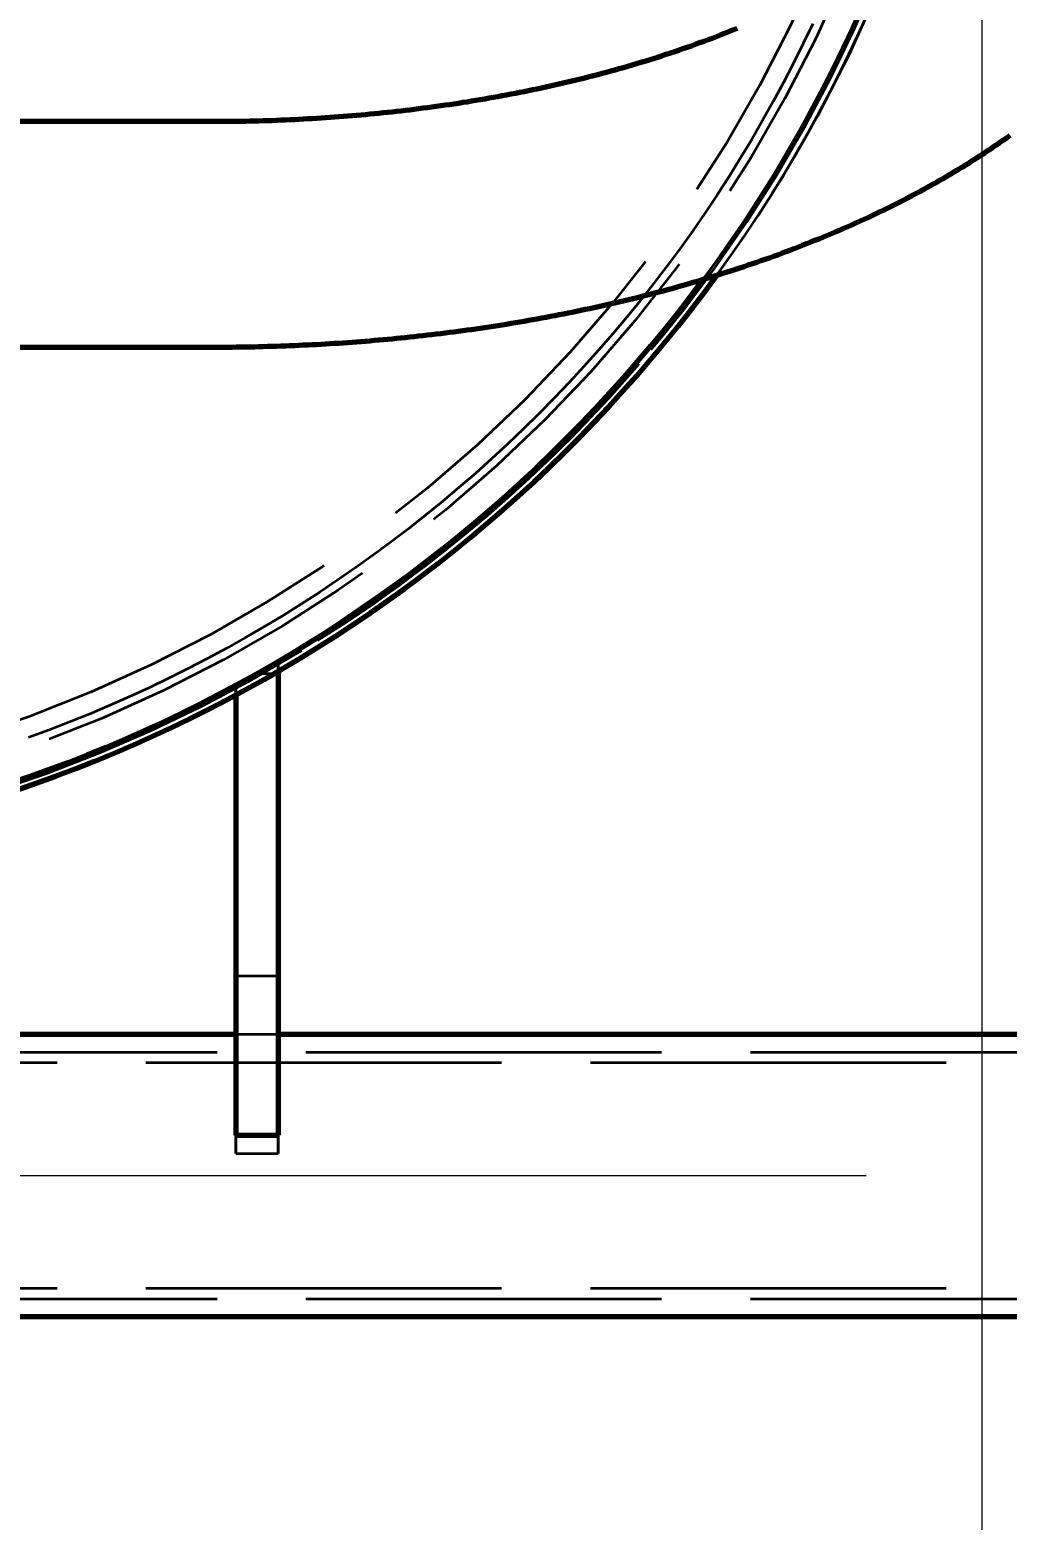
# Model space of a CAD drawing. Header units: millimetres. Extents: x 0 to 2382, y 0 to 420.
# Drawn here: x 167.08 to 178.08, y 116.41 to 133.18 of the extents above; entities that cross this region are included whole.
import ezdxf

# ---------------------------------------------------------------- set-up
doc = ezdxf.new("R2010")
doc.units = ezdxf.units.MM
doc.linetypes.add('IRAM-E-TRAZOS', pattern=[5, 4, -1])
doc.linetypes.add('IRAM-F-TRAZO-PUNTO', pattern=[20, 15, -2, 1, -2])
for name, color, linetype, lineweight in [('01-VISIBLE', 7, 'CONTINUOUS', 70), ('02-OCULTA', 4, 'IRAM-E-TRAZOS', 35), ('03-EJE', 1, 'IRAM-F-TRAZO-PUNTO', 18), ('04-COTA', 3, 'CONTINUOUS', 18)]:
    doc.layers.add(name, color=color, linetype=linetype, lineweight=lineweight)
doc.styles.add('ISO3098', font='isocpeur.ttf')
doc.dimstyles.new('FLAMA-IRAM', dxfattribs={"dimtxt": 3.5, "dimasz": 3.5, "dimexe": 2, "dimexo": 1.5, "dimgap": 1, "dimtad": 1, "dimdec": 1, "dimtxsty": 'ISO3098', "dimblk": 'IRAM_FLECHA', "dimblk1": 'IRAM_FLECHA', "dimblk2": 'IRAM_FLECHA', "dimcen": 2.5, "dimclrd": 256, "dimclre": 256, "dimclrt": 256, "dimazin": 3, "dimtfac": 1, "dimtmove": 0, "dimatfit": 3, "dimlwd": 18, "dimlwe": 18})

# ---------------------------------------------------------------- blocks, each defined once
blk = doc.blocks.new('IRAM_FLECHA')
blk.add_solid([(0, 0), (-1, 0.125), (-1, -0.125)])

msp = doc.modelspace()

# ---------------------------------------------------------------- linework, layer by layer
at = {"layer": '01-VISIBLE'}
for p, q in [((154.421, 132.148), (169.161, 132.148)), ((154.421, 129.608), (169.161, 129.608)), ((169.835, 125.936), (169.878, 125.936)), ((169.878, 125.961), (169.878, 125.936)), ((169.878, 125.936), (169.878, 120.742)), ((169.403, 125.696), (169.403, 120.742)), ((154.178, 121.878), (169.403, 121.878)), ((169.878, 121.878), (178.391, 121.878)), ((169.403, 120.742), (169.878, 120.742)), ((145.191, 118.703), (178.391, 118.703))]:
    msp.add_line(p, q, dxfattribs=at)
for points in [[(169.161, 132.148), (169.211, 132.148), (169.261, 132.148), (169.311, 132.149), (169.361, 132.149), (169.411, 132.15), (169.461, 132.151), (169.511, 132.151), (169.561, 132.152), (169.612, 132.154), (169.662, 132.155), (169.712, 132.156), (169.762, 132.158), (169.812, 132.159), (169.862, 132.161), (169.912, 132.163), (169.962, 132.165), (170.012, 132.168), (170.062, 132.17), (170.112, 132.172), (170.162, 132.175), (170.212, 132.178), (170.262, 132.181), (170.312, 132.184), (170.362, 132.187), (170.412, 132.19), (170.462, 132.194), (170.512, 132.197), (170.562, 132.201), (170.612, 132.205), (170.662, 132.209), (170.711, 132.213), (170.761, 132.217), (170.811, 132.221), (170.861, 132.226), (170.911, 132.231), (170.961, 132.235), (171.011, 132.24), (171.06, 132.246), (171.11, 132.251), (171.16, 132.256), (171.21, 132.262), (171.26, 132.267), (171.309, 132.273), (171.359, 132.279), (171.409, 132.285), (171.458, 132.291), (171.508, 132.298), (171.558, 132.304), (171.607, 132.311), (171.657, 132.318), (171.707, 132.325), (171.756, 132.332), (171.806, 132.339), (171.855, 132.346), (171.905, 132.354), (171.954, 132.362), (172.004, 132.369), (172.053, 132.377), (172.103, 132.385), (172.152, 132.394), (172.201, 132.402), (172.251, 132.411), (172.3, 132.419), (172.349, 132.428), (172.399, 132.437), (172.448, 132.447), (172.497, 132.456), (172.546, 132.465), (172.595, 132.475), (172.644, 132.485), (172.693, 132.495), (172.742, 132.505), (172.791, 132.515), (172.84, 132.526), (172.889, 132.536), (172.938, 132.547), (172.987, 132.558), (173.036, 132.569), (173.085, 132.58), (173.134, 132.592), (173.182, 132.603), (173.231, 132.615), (173.28, 132.627), (173.328, 132.639), (173.377, 132.651), (173.425, 132.664), (173.474, 132.676), (173.522, 132.689), (173.571, 132.702), (173.619, 132.715), (173.667, 132.728), (173.715, 132.742), (173.764, 132.755), (173.812, 132.769), (173.86, 132.783), (173.908, 132.797), (173.956, 132.812), (174.004, 132.826), (174.052, 132.841), (174.099, 132.856), (174.147, 132.871), (174.195, 132.886), (174.242, 132.902), (174.29, 132.917), (174.338, 132.933), (174.385, 132.949), (174.432, 132.966), (174.48, 132.982), (174.527, 132.999), (174.574, 133.016), (174.621, 133.033), (174.668, 133.05), (174.715, 133.067), (174.762, 133.085), (174.809, 133.103), (174.855, 133.121), (174.902, 133.139), (174.948, 133.158), (174.995, 133.177), (175.041, 133.196)], [(169.161, 129.608), (169.211, 129.608), (169.261, 129.608), (169.311, 129.609), (169.361, 129.609), (169.411, 129.61), (169.461, 129.61), (169.511, 129.611), (169.561, 129.612), (169.611, 129.613), (169.661, 129.614), (169.711, 129.615), (169.761, 129.617), (169.811, 129.618), (169.861, 129.62), (169.911, 129.621), (169.961, 129.623), (170.011, 129.625), (170.061, 129.627), (170.111, 129.629), (170.161, 129.632), (170.211, 129.634), (170.261, 129.637), (170.311, 129.639), (170.361, 129.642), (170.411, 129.645), (170.461, 129.648), (170.51, 129.651), (170.56, 129.654), (170.61, 129.658), (170.66, 129.661), (170.71, 129.665), (170.76, 129.669), (170.81, 129.672), (170.86, 129.676), (170.91, 129.68), (170.959, 129.685), (171.009, 129.689), (171.059, 129.693), (171.109, 129.698), (171.159, 129.703), (171.208, 129.708), (171.258, 129.713), (171.308, 129.718), (171.358, 129.723), (171.407, 129.728), (171.457, 129.734), (171.507, 129.739), (171.557, 129.745), (171.606, 129.751), (171.656, 129.756), (171.706, 129.762), (171.755, 129.769), (171.805, 129.775), (171.854, 129.781), (171.904, 129.788), (171.954, 129.795), (172.003, 129.801), (172.053, 129.808), (172.102, 129.815), (172.152, 129.823), (172.201, 129.83), (172.251, 129.837), (172.3, 129.845), (172.35, 129.853), (172.399, 129.86), (172.448, 129.868), (172.498, 129.876), (172.547, 129.885), (172.596, 129.893), (172.646, 129.901), (172.695, 129.91), (172.744, 129.919), (172.793, 129.927), (172.843, 129.936), (172.892, 129.946), (172.941, 129.955), (172.99, 129.964), (173.039, 129.974), (173.088, 129.983), (173.137, 129.993), (173.186, 130.003), (173.235, 130.013), (173.284, 130.023), (173.333, 130.034), (173.382, 130.044), (173.431, 130.055), (173.48, 130.065), (173.529, 130.076), (173.578, 130.087), (173.626, 130.098), (173.675, 130.11), (173.724, 130.121), (173.772, 130.133), (173.821, 130.144), (173.87, 130.156), (173.918, 130.168), (173.967, 130.18), (174.015, 130.193), (174.064, 130.205), (174.112, 130.218), (174.16, 130.23), (174.209, 130.243), (174.257, 130.256), (174.305, 130.269), (174.354, 130.283), (174.402, 130.296), (174.45, 130.31), (174.498, 130.323), (174.546, 130.337), (174.594, 130.351), (174.642, 130.366), (174.69, 130.38), (174.738, 130.395), (174.786, 130.409), (174.833, 130.424), (174.881, 130.439), (174.929, 130.454), (174.976, 130.469), (175.024, 130.485), (175.071, 130.5), (175.119, 130.516), (175.166, 130.532), (175.214, 130.548), (175.261, 130.564), (175.308, 130.581), (175.355, 130.597), (175.403, 130.614), (175.45, 130.631), (175.497, 130.648), (175.544, 130.665), (175.591, 130.683), (175.637, 130.7), (175.684, 130.718), (175.731, 130.736), (175.777, 130.754), (175.824, 130.773), (175.87, 130.791), (175.917, 130.81), (175.963, 130.828), (176.01, 130.847), (176.056, 130.867), (176.102, 130.886), (176.148, 130.905), (176.194, 130.925), (176.24, 130.945), (176.286, 130.965), (176.331, 130.985), (176.377, 131.006), (176.423, 131.027), (176.468, 131.047), (176.513, 131.068), (176.559, 131.09), (176.604, 131.111), (176.649, 131.133), (176.694, 131.154), (176.739, 131.176), (176.784, 131.199), (176.828, 131.221), (176.873, 131.244), (176.918, 131.266), (176.962, 131.289), (177.006, 131.313), (177.051, 131.336), (177.095, 131.36), (177.139, 131.384), (177.182, 131.408), (177.226, 131.432), (177.27, 131.456), (177.313, 131.481), (177.357, 131.506), (177.4, 131.531), (177.443, 131.556), (177.486, 131.582), (177.529, 131.608), (177.572, 131.634), (177.614, 131.66), (177.657, 131.686), (177.699, 131.713), (177.741, 131.74), (177.783, 131.767), (177.825, 131.795), (177.867, 131.822), (177.908, 131.85), (177.95, 131.878), (177.991, 131.907), (178.032, 131.935), (178.073, 131.964), (178.113, 131.993)]]:
    msp.add_lwpolyline(points, dxfattribs=at)
for radius, start, end in [(16.096, -144.0025, -35.9975), (16, -143.5447, -36.4553)]:
    msp.add_arc((161.791, 139.878), radius, start, end, dxfattribs=at)
at = {"layer": '02-OCULTA'}
for p, q in [((174.676, 130.392), (174.7, 130.374)), ((174.676, 130.392), (174.7, 130.374)), ((170.306, 126.332), (170.322, 126.307)), ((170.306, 126.332), (170.322, 126.307)), ((169.641, 125.936), (169.835, 125.936)), ((169.878, 120.536), (169.878, 126.073)), ((169.878, 126.073), (169.878, 125.961)), ((169.403, 120.536), (169.403, 125.805)), ((169.403, 125.805), (169.403, 125.696)), ((169.403, 122.536), (169.403, 120.536)), ((169.403, 120.742), (169.403, 122.536)), ((169.403, 122.536), (169.878, 122.536)), ((169.878, 122.536), (169.878, 120.536)), ((169.878, 120.742), (169.878, 122.536)), ((169.403, 121.878), (169.878, 121.878)), ((138.391, 121.561), (185.191, 121.561)), ((145.191, 121.678), (178.391, 121.678)), ((169.403, 120.536), (169.878, 120.536)), ((138.391, 119.021), (185.191, 119.021)), ((145.191, 118.903), (178.391, 118.903))]:
    msp.add_line(p, q, dxfattribs=at)
for points in [[(175.891, 133.243), (175.785, 133.022), (175.676, 132.803), (175.563, 132.586), (175.447, 132.371), (175.327, 132.157), (175.204, 131.945), (175.078, 131.736), (174.949, 131.528), (174.816, 131.322), (174.68, 131.119), (174.541, 130.917), (174.399, 130.718), (174.253, 130.521), (174.105, 130.327), (173.953, 130.134), (173.799, 129.944), (173.641, 129.757), (173.481, 129.572), (173.317, 129.39), (173.151, 129.21), (172.982, 129.033), (172.811, 128.858), (172.636, 128.687), (172.459, 128.518), (172.279, 128.351), (172.097, 128.188), (171.912, 128.028), (171.725, 127.87), (171.535, 127.716), (171.343, 127.564), (171.148, 127.416), (170.951, 127.27), (170.752, 127.128), (170.551, 126.989), (170.347, 126.853), (170.141, 126.72), (169.934, 126.59), (169.724, 126.464), (169.512, 126.341), (169.299, 126.222), (169.083, 126.105), (168.866, 125.993), (168.647, 125.883), (168.426, 125.777), (168.204, 125.675), (167.98, 125.576), (167.755, 125.48), (167.528, 125.389), (167.299, 125.3), (167.07, 125.216)], [(175.891, 133.243), (175.785, 133.022), (175.676, 132.803), (175.563, 132.586), (175.447, 132.371), (175.327, 132.157), (175.204, 131.945), (175.078, 131.736), (174.949, 131.528), (174.816, 131.322), (174.68, 131.119), (174.541, 130.917), (174.399, 130.718), (174.253, 130.521), (174.105, 130.327), (173.953, 130.134), (173.799, 129.944), (173.641, 129.757), (173.481, 129.572), (173.317, 129.39), (173.151, 129.21), (172.982, 129.033), (172.811, 128.858), (172.636, 128.687), (172.459, 128.518), (172.279, 128.351), (172.097, 128.188), (171.912, 128.028), (171.725, 127.87), (171.535, 127.716), (171.343, 127.564), (171.148, 127.416), (170.951, 127.27), (170.752, 127.128), (170.551, 126.989), (170.347, 126.853), (170.141, 126.72), (169.934, 126.59), (169.724, 126.464), (169.512, 126.341), (169.299, 126.222), (169.083, 126.105), (168.866, 125.993), (168.647, 125.883), (168.426, 125.777), (168.204, 125.675), (167.98, 125.576), (167.755, 125.48), (167.528, 125.389), (167.299, 125.3), (167.07, 125.216)], [(169.641, 125.936), (169.601, 125.914), (169.562, 125.892), (169.522, 125.87), (169.483, 125.848), (169.443, 125.827), (169.403, 125.805)]]:
    msp.add_lwpolyline(points, dxfattribs=at)
for radius in [16.096, 16, 16, 16, 15.68, 15.68, 15.68, 15.68, 15.68, 15.68, 15.68, 15.68, 15.36, 15.36, 15.36, 15.36]:
    msp.add_circle((161.791, 139.878), radius, dxfattribs=at)
for radius, start, end in [(16.03, 162, 18), (16.03, 162, 18), (16, 162, 18), (16, 162, 18), (16.096, -35.9975, -20.5285), (16, -36.4553, -21.0919), (16, -57.847, -36.3611), (16, -57.847, -36.3611), (16.03, -57.847, -36.3611), (16.03, -57.847, -36.3611), (16, -61.5898, -59.6375), (16, -60.6183, -59.6375)]:
    msp.add_arc((161.791, 139.878), radius, start, end, dxfattribs=at)
at = {"layer": '03-EJE'}
msp.add_line((141.491, 120.291), (182.091, 120.291), dxfattribs=at)

# ---------------------------------------------------------------- dimensions: what is measured, and where the dimension line sits
at = {"layer": '04-COTA'}
for base, p1, p2, override in [((145.791, 92.791), (145.791, 139.878), (177.791, 139.878), {"dimlfac": 10, "dimpost": '%%c<>'}), ((141.791, 83.791), (141.791, 120.291), (181.791, 120.291), {"dimlfac": 10, "dimpost": 'trocha <>'})]:
    msp.add_linear_dim(base=base, p1=p1, p2=p2, dimstyle='FLAMA-IRAM', override=override, dxfattribs=at).render()

doc.saveas('drawing.dxf')
